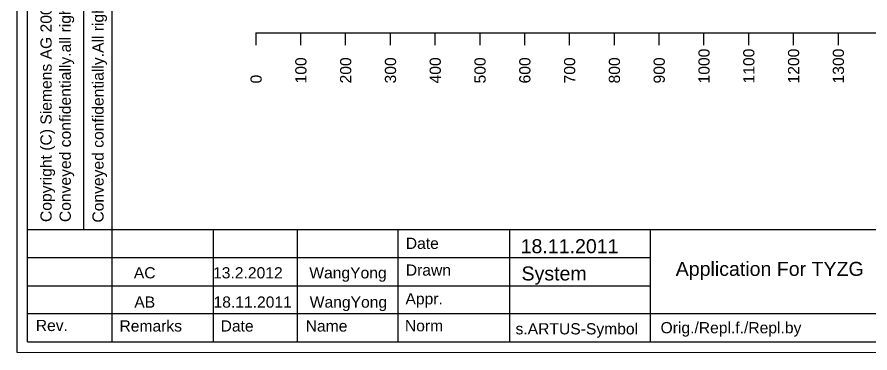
# Model space of a CAD drawing. Header units: inches. Extents: x 0 to 420, y 0 to 297.
# Drawn here: x 0.5 to 152.8, y 0.4 to 60.3 of the extents above; entities that cross this region are included whole.
import ezdxf
from ezdxf.enums import TextEntityAlignment as Align

# ---------------------------------------------------------------- set-up
doc = ezdxf.new("R2010")
doc.units = ezdxf.units.IN
doc.layers.add('Default', color=7, linetype='Continuous')
doc.layers.add('DV1_Default', color=7, linetype='Continuous')
doc.styles.add('SEACAD_arial_ttf', font='arial.ttf', dxfattribs={"height": 0.2})

# ---------------------------------------------------------------- blocks, each defined once
blk = doc.blocks.new('SE')
at = {"layer": 'DV1_Default', "color": 7, "linetype": 'Continuous', "ltscale": 25.4}
for p, q in [((43.11, 57.53), (331.11, 57.53)), ((43.11, 57.53), (43.11, 55.34)), ((51.11, 57.53), (51.11, 55.34)), ((59.11, 57.53), (59.11, 55.34)), ((67.11, 57.53), (67.11, 55.34)), ((75.11, 57.53), (75.11, 55.34)), ((83.11, 57.53), (83.11, 55.34)), ((91.11, 57.53), (91.11, 55.34)), ((99.11, 57.53), (99.11, 55.34)), ((107.11, 57.53), (107.11, 55.34)), ((115.11, 57.53), (115.11, 55.34)), ((123.11, 57.53), (123.11, 55.34)), ((131.11, 57.53), (131.11, 55.34)), ((139.11, 57.53), (139.11, 55.34)), ((147.11, 57.53), (147.11, 55.34))]:
    blk.add_line(p, q, dxfattribs=at)
at = {"layer": 'DV1_Default', "color": 7, "linetype": 'Continuous', "ltscale": 25.4, "style": 'SEACAD_arial_ttf'}
for s, p in [('1000', (122.17, 48.48)), ('1100', (130.17, 48.48)), ('1200', (138.17, 48.48)), ('1300', (146.17, 48.48)), ('100', (50.17, 48.48)), ('200', (58.17, 48.48)), ('300', (66.17, 48.48)), ('400', (74.17, 48.48)), ('500', (82.17, 48.48)), ('600', (90.17, 48.48)), ('700', (98.17, 48.48)), ('800', (106.17, 48.48)), ('900', (114.17, 48.48)), ('0', (42.17, 48.48))]:
    blk.add_text(s, height=2, rotation=90, dxfattribs=at).set_placement(p, align=Align.TOP_LEFT)

msp = doc.modelspace()

# ---------------------------------------------------------------- linework, layer by layer
at = {"layer": 'Default', "color": 7, "linetype": 'Continuous', "ltscale": 25.4}
for p, q in [((0.48, 0.42), (0.48, 297.37)), ((2.35, 2.34), (2.35, 295.37)), ((12.42, 22.38), (12.42, 295.37)), ((17.41, 295.37), (17.41, 2.29)), ((2.35, 22.38), (418.37, 22.38)), ((35.52, 22.38), (35.52, 2.34)), ((50.5, 22.38), (50.5, 2.34)), ((68.5, 22.38), (68.5, 2.34)), ((88.43, 22.38), (88.43, 2.34)), ((113.57, 22.38), (113.57, 2.34)), ((2.35, 17.43), (113.57, 17.43)), ((2.35, 12.34), (113.57, 12.34)), ((2.35, 7.4), (175.55, 7.4)), ((2.35, 2.34), (418.38, 2.34)), ((420.38, 0.37), (0.48, 0.42))]:
    msp.add_line(p, q, dxfattribs=at)

# ---------------------------------------------------------------- block references
at = {"layer": 'Default'}
msp.add_blockref('SE', (0, 0), dxfattribs=at)

# ---------------------------------------------------------------- texts
at = {"layer": 'Default', "color": 7, "linetype": 'Continuous', "ltscale": 25.4, "style": 'SEACAD_arial_ttf'}
for s, p in [('Conveyed confidentially.All rights reserved.', (13.94, 23.64)), ('Conveyed confidentially.all rights reserved', (8.08, 23.73)), ('Copyright (C) Siemens AG 2003', (4.66, 23.74))]:
    msp.add_text(s, height=2, rotation=90, dxfattribs=at).set_placement(p, align=Align.TOP_LEFT)
for s, height, p in [('Date', 2, (69.91, 20.94)), ('18.11.2011', 2.5, (90.42, 20.68)), ('Application For TYZG', 2.5, (118.12, 16.63)), ('AC', 2, (21.34, 15.68)), ('13.2.2012', 2, (35.49, 15.68)), ('WangYong', 2, (52.67, 15.68)), ('Drawn', 2, (69.91, 16.16)), ('System', 2.5, (90.58, 15.81)), ('Appr.', 2, (69.85, 11.04)), ('AB', 2, (21.42, 10.45)), ('18.11.2011', 2, (35.57, 10.45)), ('WangYong', 2, (52.75, 10.45)), ('Rev.', 2, (3.82, 6.28)), ('Remarks', 2, (18.77, 6.19)), ('Date', 2, (36.83, 6.19)), ('Name', 2, (52.03, 6.19)), ('Norm', 2, (69.75, 6.23)), ('s.ARTUS-Symbol', 2, (89.51, 5.68)), ('Orig./Repl.f./Repl.by', 2, (115.41, 5.88))]:
    msp.add_text(s, height=height, dxfattribs=at).set_placement(p, align=Align.TOP_LEFT)

doc.saveas('drawing.dxf')
